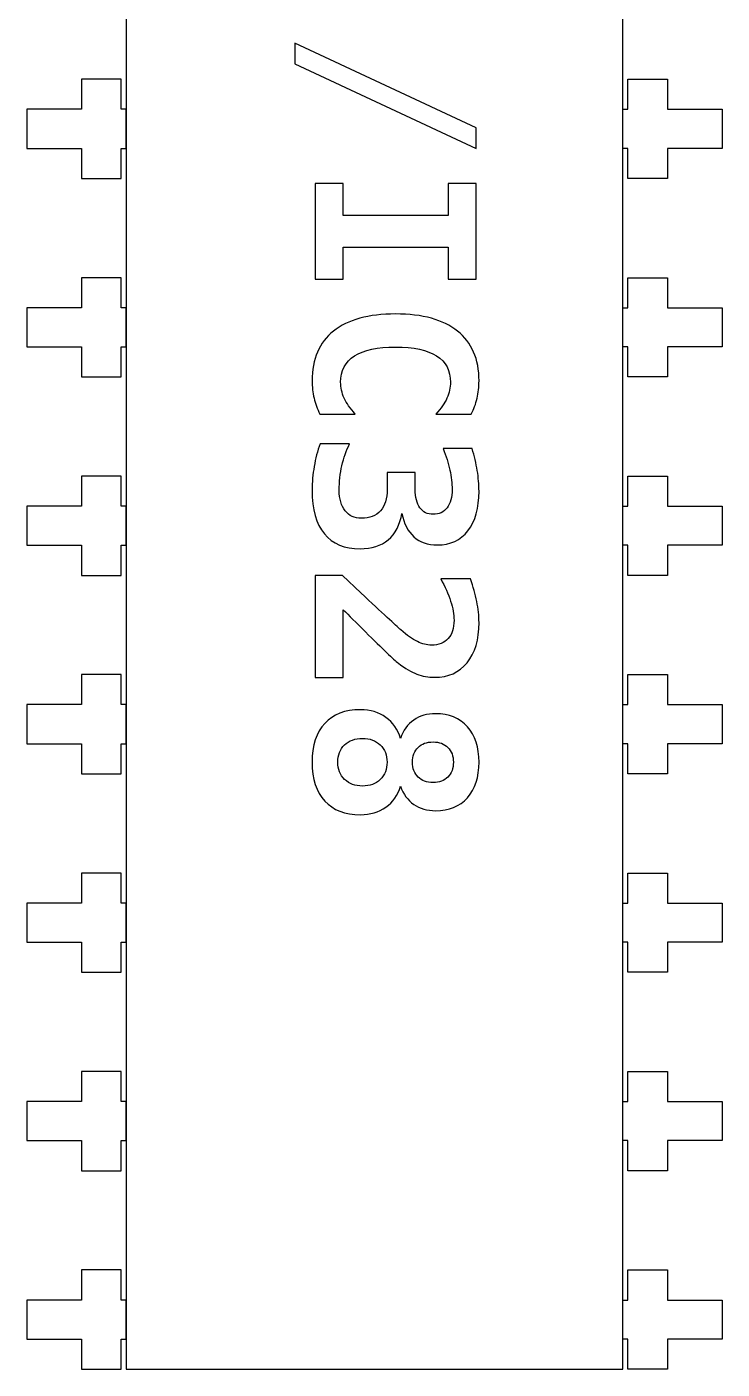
# Model space of a CAD drawing. Header units: centimetres. Extents: x -10.94 to -10.06, y -16.56 to -13.14.
# Drawn here: x -10.944 to -10.056, y -16.564 to -14.846 of the extents above; entities that cross this region are included whole.
import ezdxf

# ---------------------------------------------------------------- set-up
doc = ezdxf.new("R2010")
doc.units = ezdxf.units.CM
doc.header["$MEASUREMENT"] = 0
doc.layers.add('Layer 1', color=7, linetype='Continuous')

msp = doc.modelspace()

# ---------------------------------------------------------------- linework, layer by layer
at = {"layer": 'Layer 1', "color": 7, "lineweight": 25}
for points, knots in [([(-10.8175, -13.13542), (-10.8175, -13.13542), (-10.18251, -13.13542), (-10.18251, -13.13542), (-10.18251, -13.13542), (-10.18251, -13.13542), (-10.18251, -16.5644), (-10.18251, -16.5644), (-10.18251, -16.5644), (-10.18251, -16.5644), (-10.8175, -16.5644), (-10.8175, -16.5644), (-10.8175, -16.5644), (-10.8175, -16.5644), (-10.8175, -13.13542), (-10.8175, -13.13542)], [0, 0, 0, 0, 0.25, 0.25, 0.25, 0.25, 0.5, 0.5, 0.5, 0.5, 0.75, 0.75, 0.75, 0.75, 1, 1, 1, 1]), ([(-10.82385, -15.04042), (-10.82385, -15.04042), (-10.87465, -15.04042), (-10.87465, -15.04042), (-10.87465, -15.04042), (-10.87465, -15.04042), (-10.87465, -15.00192), (-10.87465, -15.00192), (-10.87465, -15.00192), (-10.87465, -15.00192), (-10.9445, -15.00192), (-10.9445, -15.00192), (-10.9445, -15.00192), (-10.9445, -15.00192), (-10.9445, -14.95192), (-10.9445, -14.95192), (-10.9445, -14.95192), (-10.9445, -14.95192), (-10.87465, -14.95192), (-10.87465, -14.95192), (-10.87465, -14.95192), (-10.87465, -14.95192), (-10.87465, -14.91342), (-10.87465, -14.91342), (-10.87465, -14.91342), (-10.87465, -14.91342), (-10.82385, -14.91342), (-10.82385, -14.91342), (-10.82385, -14.91342), (-10.82385, -14.91342), (-10.82385, -14.95192), (-10.82385, -14.95192), (-10.82385, -14.95192), (-10.82385, -14.95192), (-10.8175, -14.95192), (-10.8175, -14.95192), (-10.8175, -14.95192), (-10.8175, -14.95192), (-10.8175, -15.00192), (-10.8175, -15.00192), (-10.8175, -15.00192), (-10.8175, -15.00192), (-10.82385, -15.00192), (-10.82385, -15.00192), (-10.82385, -15.00192), (-10.82385, -15.00192), (-10.82385, -15.04042), (-10.82385, -15.04042)], [0, 0, 0, 0, 0.0833333, 0.0833333, 0.0833333, 0.0833333, 0.1666667, 0.1666667, 0.1666667, 0.1666667, 0.25, 0.25, 0.25, 0.25, 0.3333333, 0.3333333, 0.3333333, 0.3333333, 0.4166667, 0.4166667, 0.4166667, 0.4166667, 0.5, 0.5, 0.5, 0.5, 0.5833333, 0.5833333, 0.5833333, 0.5833333, 0.6666667, 0.6666667, 0.6666667, 0.6666667, 0.75, 0.75, 0.75, 0.75, 0.8333333, 0.8333333, 0.8333333, 0.8333333, 0.9166667, 0.9166667, 0.9166667, 0.9166667, 1, 1, 1, 1]), ([(-10.17615, -15.04042), (-10.17615, -15.04042), (-10.12535, -15.04042), (-10.12535, -15.04042), (-10.12535, -15.04042), (-10.12535, -15.04042), (-10.12535, -15.00192), (-10.12535, -15.00192), (-10.12535, -15.00192), (-10.12535, -15.00192), (-10.0555, -15.00192), (-10.0555, -15.00192), (-10.0555, -15.00192), (-10.0555, -15.00192), (-10.0555, -14.95192), (-10.0555, -14.95192), (-10.0555, -14.95192), (-10.0555, -14.95192), (-10.12535, -14.95192), (-10.12535, -14.95192), (-10.12535, -14.95192), (-10.12535, -14.95192), (-10.12535, -14.91342), (-10.12535, -14.91342), (-10.12535, -14.91342), (-10.12535, -14.91342), (-10.17615, -14.91342), (-10.17615, -14.91342), (-10.17615, -14.91342), (-10.17615, -14.91342), (-10.17615, -14.95192), (-10.17615, -14.95192), (-10.17615, -14.95192), (-10.17615, -14.95192), (-10.1825, -14.95192), (-10.1825, -14.95192), (-10.1825, -14.95192), (-10.1825, -14.95192), (-10.1825, -15.00192), (-10.1825, -15.00192), (-10.1825, -15.00192), (-10.1825, -15.00192), (-10.17615, -15.00192), (-10.17615, -15.00192), (-10.17615, -15.00192), (-10.17615, -15.00192), (-10.17615, -15.04042), (-10.17615, -15.04042)], [0, 0, 0, 0, 0.0833333, 0.0833333, 0.0833333, 0.0833333, 0.1666667, 0.1666667, 0.1666667, 0.1666667, 0.25, 0.25, 0.25, 0.25, 0.3333333, 0.3333333, 0.3333333, 0.3333333, 0.4166667, 0.4166667, 0.4166667, 0.4166667, 0.5, 0.5, 0.5, 0.5, 0.5833333, 0.5833333, 0.5833333, 0.5833333, 0.6666667, 0.6666667, 0.6666667, 0.6666667, 0.75, 0.75, 0.75, 0.75, 0.8333333, 0.8333333, 0.8333333, 0.8333333, 0.9166667, 0.9166667, 0.9166667, 0.9166667, 1, 1, 1, 1]), ([(-10.82385, -15.29442), (-10.82385, -15.29442), (-10.87465, -15.29442), (-10.87465, -15.29442), (-10.87465, -15.29442), (-10.87465, -15.29442), (-10.87465, -15.25592), (-10.87465, -15.25592), (-10.87465, -15.25592), (-10.87465, -15.25592), (-10.9445, -15.25592), (-10.9445, -15.25592), (-10.9445, -15.25592), (-10.9445, -15.25592), (-10.9445, -15.20592), (-10.9445, -15.20592), (-10.9445, -15.20592), (-10.9445, -15.20592), (-10.87465, -15.20592), (-10.87465, -15.20592), (-10.87465, -15.20592), (-10.87465, -15.20592), (-10.87465, -15.16742), (-10.87465, -15.16742), (-10.87465, -15.16742), (-10.87465, -15.16742), (-10.82385, -15.16742), (-10.82385, -15.16742), (-10.82385, -15.16742), (-10.82385, -15.16742), (-10.82385, -15.20592), (-10.82385, -15.20592), (-10.82385, -15.20592), (-10.82385, -15.20592), (-10.8175, -15.20592), (-10.8175, -15.20592), (-10.8175, -15.20592), (-10.8175, -15.20592), (-10.8175, -15.25592), (-10.8175, -15.25592), (-10.8175, -15.25592), (-10.8175, -15.25592), (-10.82385, -15.25592), (-10.82385, -15.25592), (-10.82385, -15.25592), (-10.82385, -15.25592), (-10.82385, -15.29442), (-10.82385, -15.29442)], [0, 0, 0, 0, 0.0833333, 0.0833333, 0.0833333, 0.0833333, 0.1666667, 0.1666667, 0.1666667, 0.1666667, 0.25, 0.25, 0.25, 0.25, 0.3333333, 0.3333333, 0.3333333, 0.3333333, 0.4166667, 0.4166667, 0.4166667, 0.4166667, 0.5, 0.5, 0.5, 0.5, 0.5833333, 0.5833333, 0.5833333, 0.5833333, 0.6666667, 0.6666667, 0.6666667, 0.6666667, 0.75, 0.75, 0.75, 0.75, 0.8333333, 0.8333333, 0.8333333, 0.8333333, 0.9166667, 0.9166667, 0.9166667, 0.9166667, 1, 1, 1, 1]), ([(-10.17615, -15.29442), (-10.17615, -15.29442), (-10.12535, -15.29442), (-10.12535, -15.29442), (-10.12535, -15.29442), (-10.12535, -15.29442), (-10.12535, -15.25592), (-10.12535, -15.25592), (-10.12535, -15.25592), (-10.12535, -15.25592), (-10.0555, -15.25592), (-10.0555, -15.25592), (-10.0555, -15.25592), (-10.0555, -15.25592), (-10.0555, -15.20592), (-10.0555, -15.20592), (-10.0555, -15.20592), (-10.0555, -15.20592), (-10.12535, -15.20592), (-10.12535, -15.20592), (-10.12535, -15.20592), (-10.12535, -15.20592), (-10.12535, -15.16742), (-10.12535, -15.16742), (-10.12535, -15.16742), (-10.12535, -15.16742), (-10.17615, -15.16742), (-10.17615, -15.16742), (-10.17615, -15.16742), (-10.17615, -15.16742), (-10.17615, -15.20592), (-10.17615, -15.20592), (-10.17615, -15.20592), (-10.17615, -15.20592), (-10.1825, -15.20592), (-10.1825, -15.20592), (-10.1825, -15.20592), (-10.1825, -15.20592), (-10.1825, -15.25592), (-10.1825, -15.25592), (-10.1825, -15.25592), (-10.1825, -15.25592), (-10.17615, -15.25592), (-10.17615, -15.25592), (-10.17615, -15.25592), (-10.17615, -15.25592), (-10.17615, -15.29442), (-10.17615, -15.29442)], [0, 0, 0, 0, 0.0833333, 0.0833333, 0.0833333, 0.0833333, 0.1666667, 0.1666667, 0.1666667, 0.1666667, 0.25, 0.25, 0.25, 0.25, 0.3333333, 0.3333333, 0.3333333, 0.3333333, 0.4166667, 0.4166667, 0.4166667, 0.4166667, 0.5, 0.5, 0.5, 0.5, 0.5833333, 0.5833333, 0.5833333, 0.5833333, 0.6666667, 0.6666667, 0.6666667, 0.6666667, 0.75, 0.75, 0.75, 0.75, 0.8333333, 0.8333333, 0.8333333, 0.8333333, 0.9166667, 0.9166667, 0.9166667, 0.9166667, 1, 1, 1, 1]), ([(-10.82385, -15.54842), (-10.82385, -15.54842), (-10.87465, -15.54842), (-10.87465, -15.54842), (-10.87465, -15.54842), (-10.87465, -15.54842), (-10.87465, -15.50992), (-10.87465, -15.50992), (-10.87465, -15.50992), (-10.87465, -15.50992), (-10.9445, -15.50992), (-10.9445, -15.50992), (-10.9445, -15.50992), (-10.9445, -15.50992), (-10.9445, -15.45992), (-10.9445, -15.45992), (-10.9445, -15.45992), (-10.9445, -15.45992), (-10.87465, -15.45992), (-10.87465, -15.45992), (-10.87465, -15.45992), (-10.87465, -15.45992), (-10.87465, -15.42142), (-10.87465, -15.42142), (-10.87465, -15.42142), (-10.87465, -15.42142), (-10.82385, -15.42142), (-10.82385, -15.42142), (-10.82385, -15.42142), (-10.82385, -15.42142), (-10.82385, -15.45992), (-10.82385, -15.45992), (-10.82385, -15.45992), (-10.82385, -15.45992), (-10.8175, -15.45992), (-10.8175, -15.45992), (-10.8175, -15.45992), (-10.8175, -15.45992), (-10.8175, -15.50992), (-10.8175, -15.50992), (-10.8175, -15.50992), (-10.8175, -15.50992), (-10.82385, -15.50992), (-10.82385, -15.50992), (-10.82385, -15.50992), (-10.82385, -15.50992), (-10.82385, -15.54842), (-10.82385, -15.54842)], [0, 0, 0, 0, 0.0833333, 0.0833333, 0.0833333, 0.0833333, 0.1666667, 0.1666667, 0.1666667, 0.1666667, 0.25, 0.25, 0.25, 0.25, 0.3333333, 0.3333333, 0.3333333, 0.3333333, 0.4166667, 0.4166667, 0.4166667, 0.4166667, 0.5, 0.5, 0.5, 0.5, 0.5833333, 0.5833333, 0.5833333, 0.5833333, 0.6666667, 0.6666667, 0.6666667, 0.6666667, 0.75, 0.75, 0.75, 0.75, 0.8333333, 0.8333333, 0.8333333, 0.8333333, 0.9166667, 0.9166667, 0.9166667, 0.9166667, 1, 1, 1, 1]), ([(-10.17615, -15.54842), (-10.17615, -15.54842), (-10.12535, -15.54842), (-10.12535, -15.54842), (-10.12535, -15.54842), (-10.12535, -15.54842), (-10.12535, -15.50992), (-10.12535, -15.50992), (-10.12535, -15.50992), (-10.12535, -15.50992), (-10.0555, -15.50992), (-10.0555, -15.50992), (-10.0555, -15.50992), (-10.0555, -15.50992), (-10.0555, -15.45992), (-10.0555, -15.45992), (-10.0555, -15.45992), (-10.0555, -15.45992), (-10.12535, -15.45992), (-10.12535, -15.45992), (-10.12535, -15.45992), (-10.12535, -15.45992), (-10.12535, -15.42142), (-10.12535, -15.42142), (-10.12535, -15.42142), (-10.12535, -15.42142), (-10.17615, -15.42142), (-10.17615, -15.42142), (-10.17615, -15.42142), (-10.17615, -15.42142), (-10.17615, -15.45992), (-10.17615, -15.45992), (-10.17615, -15.45992), (-10.17615, -15.45992), (-10.1825, -15.45992), (-10.1825, -15.45992), (-10.1825, -15.45992), (-10.1825, -15.45992), (-10.1825, -15.50992), (-10.1825, -15.50992), (-10.1825, -15.50992), (-10.1825, -15.50992), (-10.17615, -15.50992), (-10.17615, -15.50992), (-10.17615, -15.50992), (-10.17615, -15.50992), (-10.17615, -15.54842), (-10.17615, -15.54842)], [0, 0, 0, 0, 0.0833333, 0.0833333, 0.0833333, 0.0833333, 0.1666667, 0.1666667, 0.1666667, 0.1666667, 0.25, 0.25, 0.25, 0.25, 0.3333333, 0.3333333, 0.3333333, 0.3333333, 0.4166667, 0.4166667, 0.4166667, 0.4166667, 0.5, 0.5, 0.5, 0.5, 0.5833333, 0.5833333, 0.5833333, 0.5833333, 0.6666667, 0.6666667, 0.6666667, 0.6666667, 0.75, 0.75, 0.75, 0.75, 0.8333333, 0.8333333, 0.8333333, 0.8333333, 0.9166667, 0.9166667, 0.9166667, 0.9166667, 1, 1, 1, 1]), ([(-10.82385, -15.80242), (-10.82385, -15.80242), (-10.87465, -15.80242), (-10.87465, -15.80242), (-10.87465, -15.80242), (-10.87465, -15.80242), (-10.87465, -15.76392), (-10.87465, -15.76392), (-10.87465, -15.76392), (-10.87465, -15.76392), (-10.9445, -15.76392), (-10.9445, -15.76392), (-10.9445, -15.76392), (-10.9445, -15.76392), (-10.9445, -15.71392), (-10.9445, -15.71392), (-10.9445, -15.71392), (-10.9445, -15.71392), (-10.87465, -15.71392), (-10.87465, -15.71392), (-10.87465, -15.71392), (-10.87465, -15.71392), (-10.87465, -15.67542), (-10.87465, -15.67542), (-10.87465, -15.67542), (-10.87465, -15.67542), (-10.82385, -15.67542), (-10.82385, -15.67542), (-10.82385, -15.67542), (-10.82385, -15.67542), (-10.82385, -15.71392), (-10.82385, -15.71392), (-10.82385, -15.71392), (-10.82385, -15.71392), (-10.8175, -15.71392), (-10.8175, -15.71392), (-10.8175, -15.71392), (-10.8175, -15.71392), (-10.8175, -15.76392), (-10.8175, -15.76392), (-10.8175, -15.76392), (-10.8175, -15.76392), (-10.82385, -15.76392), (-10.82385, -15.76392), (-10.82385, -15.76392), (-10.82385, -15.76392), (-10.82385, -15.80242), (-10.82385, -15.80242)], [0, 0, 0, 0, 0.0833333, 0.0833333, 0.0833333, 0.0833333, 0.1666667, 0.1666667, 0.1666667, 0.1666667, 0.25, 0.25, 0.25, 0.25, 0.3333333, 0.3333333, 0.3333333, 0.3333333, 0.4166667, 0.4166667, 0.4166667, 0.4166667, 0.5, 0.5, 0.5, 0.5, 0.5833333, 0.5833333, 0.5833333, 0.5833333, 0.6666667, 0.6666667, 0.6666667, 0.6666667, 0.75, 0.75, 0.75, 0.75, 0.8333333, 0.8333333, 0.8333333, 0.8333333, 0.9166667, 0.9166667, 0.9166667, 0.9166667, 1, 1, 1, 1]), ([(-10.17615, -15.80242), (-10.17615, -15.80242), (-10.12535, -15.80242), (-10.12535, -15.80242), (-10.12535, -15.80242), (-10.12535, -15.80242), (-10.12535, -15.76392), (-10.12535, -15.76392), (-10.12535, -15.76392), (-10.12535, -15.76392), (-10.0555, -15.76392), (-10.0555, -15.76392), (-10.0555, -15.76392), (-10.0555, -15.76392), (-10.0555, -15.71392), (-10.0555, -15.71392), (-10.0555, -15.71392), (-10.0555, -15.71392), (-10.12535, -15.71392), (-10.12535, -15.71392), (-10.12535, -15.71392), (-10.12535, -15.71392), (-10.12535, -15.67542), (-10.12535, -15.67542), (-10.12535, -15.67542), (-10.12535, -15.67542), (-10.17615, -15.67542), (-10.17615, -15.67542), (-10.17615, -15.67542), (-10.17615, -15.67542), (-10.17615, -15.71392), (-10.17615, -15.71392), (-10.17615, -15.71392), (-10.17615, -15.71392), (-10.1825, -15.71392), (-10.1825, -15.71392), (-10.1825, -15.71392), (-10.1825, -15.71392), (-10.1825, -15.76392), (-10.1825, -15.76392), (-10.1825, -15.76392), (-10.1825, -15.76392), (-10.17615, -15.76392), (-10.17615, -15.76392), (-10.17615, -15.76392), (-10.17615, -15.76392), (-10.17615, -15.80242), (-10.17615, -15.80242)], [0, 0, 0, 0, 0.0833333, 0.0833333, 0.0833333, 0.0833333, 0.1666667, 0.1666667, 0.1666667, 0.1666667, 0.25, 0.25, 0.25, 0.25, 0.3333333, 0.3333333, 0.3333333, 0.3333333, 0.4166667, 0.4166667, 0.4166667, 0.4166667, 0.5, 0.5, 0.5, 0.5, 0.5833333, 0.5833333, 0.5833333, 0.5833333, 0.6666667, 0.6666667, 0.6666667, 0.6666667, 0.75, 0.75, 0.75, 0.75, 0.8333333, 0.8333333, 0.8333333, 0.8333333, 0.9166667, 0.9166667, 0.9166667, 0.9166667, 1, 1, 1, 1]), ([(-10.82385, -16.05642), (-10.82385, -16.05642), (-10.87465, -16.05642), (-10.87465, -16.05642), (-10.87465, -16.05642), (-10.87465, -16.05642), (-10.87465, -16.01792), (-10.87465, -16.01792), (-10.87465, -16.01792), (-10.87465, -16.01792), (-10.9445, -16.01792), (-10.9445, -16.01792), (-10.9445, -16.01792), (-10.9445, -16.01792), (-10.9445, -15.96792), (-10.9445, -15.96792), (-10.9445, -15.96792), (-10.9445, -15.96792), (-10.87465, -15.96792), (-10.87465, -15.96792), (-10.87465, -15.96792), (-10.87465, -15.96792), (-10.87465, -15.92942), (-10.87465, -15.92942), (-10.87465, -15.92942), (-10.87465, -15.92942), (-10.82385, -15.92942), (-10.82385, -15.92942), (-10.82385, -15.92942), (-10.82385, -15.92942), (-10.82385, -15.96792), (-10.82385, -15.96792), (-10.82385, -15.96792), (-10.82385, -15.96792), (-10.8175, -15.96792), (-10.8175, -15.96792), (-10.8175, -15.96792), (-10.8175, -15.96792), (-10.8175, -16.01792), (-10.8175, -16.01792), (-10.8175, -16.01792), (-10.8175, -16.01792), (-10.82385, -16.01792), (-10.82385, -16.01792), (-10.82385, -16.01792), (-10.82385, -16.01792), (-10.82385, -16.05642), (-10.82385, -16.05642)], [0, 0, 0, 0, 0.0833333, 0.0833333, 0.0833333, 0.0833333, 0.1666667, 0.1666667, 0.1666667, 0.1666667, 0.25, 0.25, 0.25, 0.25, 0.3333333, 0.3333333, 0.3333333, 0.3333333, 0.4166667, 0.4166667, 0.4166667, 0.4166667, 0.5, 0.5, 0.5, 0.5, 0.5833333, 0.5833333, 0.5833333, 0.5833333, 0.6666667, 0.6666667, 0.6666667, 0.6666667, 0.75, 0.75, 0.75, 0.75, 0.8333333, 0.8333333, 0.8333333, 0.8333333, 0.9166667, 0.9166667, 0.9166667, 0.9166667, 1, 1, 1, 1]), ([(-10.17615, -16.05642), (-10.17615, -16.05642), (-10.12535, -16.05642), (-10.12535, -16.05642), (-10.12535, -16.05642), (-10.12535, -16.05642), (-10.12535, -16.01792), (-10.12535, -16.01792), (-10.12535, -16.01792), (-10.12535, -16.01792), (-10.0555, -16.01792), (-10.0555, -16.01792), (-10.0555, -16.01792), (-10.0555, -16.01792), (-10.0555, -15.96792), (-10.0555, -15.96792), (-10.0555, -15.96792), (-10.0555, -15.96792), (-10.12535, -15.96792), (-10.12535, -15.96792), (-10.12535, -15.96792), (-10.12535, -15.96792), (-10.12535, -15.92942), (-10.12535, -15.92942), (-10.12535, -15.92942), (-10.12535, -15.92942), (-10.17615, -15.92942), (-10.17615, -15.92942), (-10.17615, -15.92942), (-10.17615, -15.92942), (-10.17615, -15.96792), (-10.17615, -15.96792), (-10.17615, -15.96792), (-10.17615, -15.96792), (-10.1825, -15.96792), (-10.1825, -15.96792), (-10.1825, -15.96792), (-10.1825, -15.96792), (-10.1825, -16.01792), (-10.1825, -16.01792), (-10.1825, -16.01792), (-10.1825, -16.01792), (-10.17615, -16.01792), (-10.17615, -16.01792), (-10.17615, -16.01792), (-10.17615, -16.01792), (-10.17615, -16.05642), (-10.17615, -16.05642)], [0, 0, 0, 0, 0.0833333, 0.0833333, 0.0833333, 0.0833333, 0.1666667, 0.1666667, 0.1666667, 0.1666667, 0.25, 0.25, 0.25, 0.25, 0.3333333, 0.3333333, 0.3333333, 0.3333333, 0.4166667, 0.4166667, 0.4166667, 0.4166667, 0.5, 0.5, 0.5, 0.5, 0.5833333, 0.5833333, 0.5833333, 0.5833333, 0.6666667, 0.6666667, 0.6666667, 0.6666667, 0.75, 0.75, 0.75, 0.75, 0.8333333, 0.8333333, 0.8333333, 0.8333333, 0.9166667, 0.9166667, 0.9166667, 0.9166667, 1, 1, 1, 1]), ([(-10.82385, -16.31042), (-10.82385, -16.31042), (-10.87465, -16.31042), (-10.87465, -16.31042), (-10.87465, -16.31042), (-10.87465, -16.31042), (-10.87465, -16.27192), (-10.87465, -16.27192), (-10.87465, -16.27192), (-10.87465, -16.27192), (-10.9445, -16.27192), (-10.9445, -16.27192), (-10.9445, -16.27192), (-10.9445, -16.27192), (-10.9445, -16.22192), (-10.9445, -16.22192), (-10.9445, -16.22192), (-10.9445, -16.22192), (-10.87465, -16.22192), (-10.87465, -16.22192), (-10.87465, -16.22192), (-10.87465, -16.22192), (-10.87465, -16.18342), (-10.87465, -16.18342), (-10.87465, -16.18342), (-10.87465, -16.18342), (-10.82385, -16.18342), (-10.82385, -16.18342), (-10.82385, -16.18342), (-10.82385, -16.18342), (-10.82385, -16.22192), (-10.82385, -16.22192), (-10.82385, -16.22192), (-10.82385, -16.22192), (-10.8175, -16.22192), (-10.8175, -16.22192), (-10.8175, -16.22192), (-10.8175, -16.22192), (-10.8175, -16.27192), (-10.8175, -16.27192), (-10.8175, -16.27192), (-10.8175, -16.27192), (-10.82385, -16.27192), (-10.82385, -16.27192), (-10.82385, -16.27192), (-10.82385, -16.27192), (-10.82385, -16.31042), (-10.82385, -16.31042)], [0, 0, 0, 0, 0.0833333, 0.0833333, 0.0833333, 0.0833333, 0.1666667, 0.1666667, 0.1666667, 0.1666667, 0.25, 0.25, 0.25, 0.25, 0.3333333, 0.3333333, 0.3333333, 0.3333333, 0.4166667, 0.4166667, 0.4166667, 0.4166667, 0.5, 0.5, 0.5, 0.5, 0.5833333, 0.5833333, 0.5833333, 0.5833333, 0.6666667, 0.6666667, 0.6666667, 0.6666667, 0.75, 0.75, 0.75, 0.75, 0.8333333, 0.8333333, 0.8333333, 0.8333333, 0.9166667, 0.9166667, 0.9166667, 0.9166667, 1, 1, 1, 1]), ([(-10.17615, -16.31042), (-10.17615, -16.31042), (-10.12535, -16.31042), (-10.12535, -16.31042), (-10.12535, -16.31042), (-10.12535, -16.31042), (-10.12535, -16.27192), (-10.12535, -16.27192), (-10.12535, -16.27192), (-10.12535, -16.27192), (-10.0555, -16.27192), (-10.0555, -16.27192), (-10.0555, -16.27192), (-10.0555, -16.27192), (-10.0555, -16.22192), (-10.0555, -16.22192), (-10.0555, -16.22192), (-10.0555, -16.22192), (-10.12535, -16.22192), (-10.12535, -16.22192), (-10.12535, -16.22192), (-10.12535, -16.22192), (-10.12535, -16.18342), (-10.12535, -16.18342), (-10.12535, -16.18342), (-10.12535, -16.18342), (-10.17615, -16.18342), (-10.17615, -16.18342), (-10.17615, -16.18342), (-10.17615, -16.18342), (-10.17615, -16.22192), (-10.17615, -16.22192), (-10.17615, -16.22192), (-10.17615, -16.22192), (-10.1825, -16.22192), (-10.1825, -16.22192), (-10.1825, -16.22192), (-10.1825, -16.22192), (-10.1825, -16.27192), (-10.1825, -16.27192), (-10.1825, -16.27192), (-10.1825, -16.27192), (-10.17615, -16.27192), (-10.17615, -16.27192), (-10.17615, -16.27192), (-10.17615, -16.27192), (-10.17615, -16.31042), (-10.17615, -16.31042)], [0, 0, 0, 0, 0.0833333, 0.0833333, 0.0833333, 0.0833333, 0.1666667, 0.1666667, 0.1666667, 0.1666667, 0.25, 0.25, 0.25, 0.25, 0.3333333, 0.3333333, 0.3333333, 0.3333333, 0.4166667, 0.4166667, 0.4166667, 0.4166667, 0.5, 0.5, 0.5, 0.5, 0.5833333, 0.5833333, 0.5833333, 0.5833333, 0.6666667, 0.6666667, 0.6666667, 0.6666667, 0.75, 0.75, 0.75, 0.75, 0.8333333, 0.8333333, 0.8333333, 0.8333333, 0.9166667, 0.9166667, 0.9166667, 0.9166667, 1, 1, 1, 1]), ([(-10.82385, -16.56442), (-10.82385, -16.56442), (-10.87465, -16.56442), (-10.87465, -16.56442), (-10.87465, -16.56442), (-10.87465, -16.56442), (-10.87465, -16.52592), (-10.87465, -16.52592), (-10.87465, -16.52592), (-10.87465, -16.52592), (-10.9445, -16.52592), (-10.9445, -16.52592), (-10.9445, -16.52592), (-10.9445, -16.52592), (-10.9445, -16.47592), (-10.9445, -16.47592), (-10.9445, -16.47592), (-10.9445, -16.47592), (-10.87465, -16.47592), (-10.87465, -16.47592), (-10.87465, -16.47592), (-10.87465, -16.47592), (-10.87465, -16.43742), (-10.87465, -16.43742), (-10.87465, -16.43742), (-10.87465, -16.43742), (-10.82385, -16.43742), (-10.82385, -16.43742), (-10.82385, -16.43742), (-10.82385, -16.43742), (-10.82385, -16.47592), (-10.82385, -16.47592), (-10.82385, -16.47592), (-10.82385, -16.47592), (-10.8175, -16.47592), (-10.8175, -16.47592), (-10.8175, -16.47592), (-10.8175, -16.47592), (-10.8175, -16.52592), (-10.8175, -16.52592), (-10.8175, -16.52592), (-10.8175, -16.52592), (-10.82385, -16.52592), (-10.82385, -16.52592), (-10.82385, -16.52592), (-10.82385, -16.52592), (-10.82385, -16.56442), (-10.82385, -16.56442)], [0, 0, 0, 0, 0.0833333, 0.0833333, 0.0833333, 0.0833333, 0.1666667, 0.1666667, 0.1666667, 0.1666667, 0.25, 0.25, 0.25, 0.25, 0.3333333, 0.3333333, 0.3333333, 0.3333333, 0.4166667, 0.4166667, 0.4166667, 0.4166667, 0.5, 0.5, 0.5, 0.5, 0.5833333, 0.5833333, 0.5833333, 0.5833333, 0.6666667, 0.6666667, 0.6666667, 0.6666667, 0.75, 0.75, 0.75, 0.75, 0.8333333, 0.8333333, 0.8333333, 0.8333333, 0.9166667, 0.9166667, 0.9166667, 0.9166667, 1, 1, 1, 1]), ([(-10.17615, -16.56442), (-10.17615, -16.56442), (-10.12535, -16.56442), (-10.12535, -16.56442), (-10.12535, -16.56442), (-10.12535, -16.56442), (-10.12535, -16.52592), (-10.12535, -16.52592), (-10.12535, -16.52592), (-10.12535, -16.52592), (-10.0555, -16.52592), (-10.0555, -16.52592), (-10.0555, -16.52592), (-10.0555, -16.52592), (-10.0555, -16.47592), (-10.0555, -16.47592), (-10.0555, -16.47592), (-10.0555, -16.47592), (-10.12535, -16.47592), (-10.12535, -16.47592), (-10.12535, -16.47592), (-10.12535, -16.47592), (-10.12535, -16.43742), (-10.12535, -16.43742), (-10.12535, -16.43742), (-10.12535, -16.43742), (-10.17615, -16.43742), (-10.17615, -16.43742), (-10.17615, -16.43742), (-10.17615, -16.43742), (-10.17615, -16.47592), (-10.17615, -16.47592), (-10.17615, -16.47592), (-10.17615, -16.47592), (-10.1825, -16.47592), (-10.1825, -16.47592), (-10.1825, -16.47592), (-10.1825, -16.47592), (-10.1825, -16.52592), (-10.1825, -16.52592), (-10.1825, -16.52592), (-10.1825, -16.52592), (-10.17615, -16.52592), (-10.17615, -16.52592), (-10.17615, -16.52592), (-10.17615, -16.52592), (-10.17615, -16.56442), (-10.17615, -16.56442)], [0, 0, 0, 0, 0.0833333, 0.0833333, 0.0833333, 0.0833333, 0.1666667, 0.1666667, 0.1666667, 0.1666667, 0.25, 0.25, 0.25, 0.25, 0.3333333, 0.3333333, 0.3333333, 0.3333333, 0.4166667, 0.4166667, 0.4166667, 0.4166667, 0.5, 0.5, 0.5, 0.5, 0.5833333, 0.5833333, 0.5833333, 0.5833333, 0.6666667, 0.6666667, 0.6666667, 0.6666667, 0.75, 0.75, 0.75, 0.75, 0.8333333, 0.8333333, 0.8333333, 0.8333333, 0.9166667, 0.9166667, 0.9166667, 0.9166667, 1, 1, 1, 1])]:
    msp.add_open_spline(points, degree=3, knots=knots, dxfattribs=at)
at = {"layer": 'Layer 1', "color": 250}
for points, knots in [([(-10.37007, -14.97572), (-10.37007, -14.97572), (-10.37007, -15.00191), (-10.37007, -15.00191), (-10.37007, -15.00191), (-10.37007, -15.00191), (-10.602, -14.89359), (-10.602, -14.89359), (-10.602, -14.89359), (-10.602, -14.89359), (-10.602, -14.86725), (-10.602, -14.86725), (-10.602, -14.86725), (-10.602, -14.86725), (-10.37007, -14.97572), (-10.37007, -14.97572)], [0, 0, 0, 0, 0.25, 0.25, 0.25, 0.25, 0.5, 0.5, 0.5, 0.5, 0.75, 0.75, 0.75, 0.75, 1, 1, 1, 1]), ([(-10.40591, -15.04679), (-10.40591, -15.04679), (-10.37007, -15.04679), (-10.37007, -15.04679), (-10.37007, -15.04679), (-10.37007, -15.04679), (-10.37007, -15.16926), (-10.37007, -15.16926), (-10.37007, -15.16926), (-10.37007, -15.16926), (-10.40591, -15.16926), (-10.40591, -15.16926), (-10.40591, -15.16926), (-10.40591, -15.16926), (-10.40591, -15.12834), (-10.40591, -15.12834), (-10.40591, -15.12834), (-10.40591, -15.12834), (-10.53996, -15.12834), (-10.53996, -15.12834), (-10.53996, -15.12834), (-10.53996, -15.12834), (-10.53996, -15.16926), (-10.53996, -15.16926), (-10.53996, -15.16926), (-10.53996, -15.16926), (-10.5758, -15.16926), (-10.5758, -15.16926), (-10.5758, -15.16926), (-10.5758, -15.16926), (-10.5758, -15.04679), (-10.5758, -15.04679), (-10.5758, -15.04679), (-10.5758, -15.04679), (-10.53996, -15.04679), (-10.53996, -15.04679), (-10.53996, -15.04679), (-10.53996, -15.04679), (-10.53996, -15.08771), (-10.53996, -15.08771), (-10.53996, -15.08771), (-10.53996, -15.08771), (-10.40591, -15.08771), (-10.40591, -15.08771), (-10.40591, -15.08771), (-10.40591, -15.08771), (-10.40591, -15.04679), (-10.40591, -15.04679)], [0, 0, 0, 0, 0.0833333, 0.0833333, 0.0833333, 0.0833333, 0.1666667, 0.1666667, 0.1666667, 0.1666667, 0.25, 0.25, 0.25, 0.25, 0.3333333, 0.3333333, 0.3333333, 0.3333333, 0.4166667, 0.4166667, 0.4166667, 0.4166667, 0.5, 0.5, 0.5, 0.5, 0.5833333, 0.5833333, 0.5833333, 0.5833333, 0.6666667, 0.6666667, 0.6666667, 0.6666667, 0.75, 0.75, 0.75, 0.75, 0.8333333, 0.8333333, 0.8333333, 0.8333333, 0.9166667, 0.9166667, 0.9166667, 0.9166667, 1, 1, 1, 1]), ([(-10.56987, -15.34193), (-10.57317, -15.33549), (-10.57566, -15.32876), (-10.57731, -15.32166), (-10.57731, -15.32166), (-10.57895, -15.3146), (-10.5798, -15.30717), (-10.5798, -15.29936), (-10.5798, -15.29936), (-10.5798, -15.27161), (-10.57067, -15.2504), (-10.55238, -15.23582), (-10.55238, -15.23582), (-10.53408, -15.22119), (-10.50769, -15.2139), (-10.47312, -15.2139), (-10.47312, -15.2139), (-10.4385, -15.2139), (-10.41207, -15.22119), (-10.39377, -15.23582), (-10.39377, -15.23582), (-10.37548, -15.2504), (-10.36635, -15.27161), (-10.36635, -15.29936), (-10.36635, -15.29936), (-10.36635, -15.30717), (-10.3672, -15.31465), (-10.36885, -15.3218), (-10.36885, -15.3218), (-10.37049, -15.329), (-10.37299, -15.33567), (-10.37628, -15.34193), (-10.37628, -15.34193), (-10.37628, -15.34193), (-10.42148, -15.34193), (-10.42148, -15.34193), (-10.42148, -15.34193), (-10.41503, -15.33497), (-10.41033, -15.32815), (-10.40732, -15.32161), (-10.40732, -15.32161), (-10.40436, -15.31503), (-10.40285, -15.30825), (-10.40285, -15.30124), (-10.40285, -15.30124), (-10.40285, -15.28638), (-10.40878, -15.27514), (-10.42058, -15.26757), (-10.42058, -15.26757), (-10.43239, -15.25999), (-10.44989, -15.25619), (-10.47312, -15.25619), (-10.47312, -15.25619), (-10.49631, -15.25619), (-10.51376, -15.25999), (-10.52557, -15.26757), (-10.52557, -15.26757), (-10.53737, -15.27514), (-10.5433, -15.28638), (-10.5433, -15.30124), (-10.5433, -15.30124), (-10.5433, -15.30825), (-10.54179, -15.31503), (-10.53883, -15.32161), (-10.53883, -15.32161), (-10.53582, -15.32815), (-10.53112, -15.33497), (-10.52467, -15.34193), (-10.52467, -15.34193), (-10.52467, -15.34193), (-10.56987, -15.34193), (-10.56987, -15.34193)], [0, 0, 0, 0, 0.0555556, 0.0555556, 0.0555556, 0.0555556, 0.1111111, 0.1111111, 0.1111111, 0.1111111, 0.1666667, 0.1666667, 0.1666667, 0.1666667, 0.2222222, 0.2222222, 0.2222222, 0.2222222, 0.2777778, 0.2777778, 0.2777778, 0.2777778, 0.3333333, 0.3333333, 0.3333333, 0.3333333, 0.3888889, 0.3888889, 0.3888889, 0.3888889, 0.4444444, 0.4444444, 0.4444444, 0.4444444, 0.5, 0.5, 0.5, 0.5, 0.5555556, 0.5555556, 0.5555556, 0.5555556, 0.6111111, 0.6111111, 0.6111111, 0.6111111, 0.6666667, 0.6666667, 0.6666667, 0.6666667, 0.7222222, 0.7222222, 0.7222222, 0.7222222, 0.7777778, 0.7777778, 0.7777778, 0.7777778, 0.8333333, 0.8333333, 0.8333333, 0.8333333, 0.8888889, 0.8888889, 0.8888889, 0.8888889, 0.9444444, 0.9444444, 0.9444444, 0.9444444, 1, 1, 1, 1]), ([(-10.48375, -15.43849), (-10.48375, -15.43849), (-10.48375, -15.41672), (-10.48375, -15.41672), (-10.48375, -15.41672), (-10.48375, -15.41672), (-10.44791, -15.41672), (-10.44791, -15.41672), (-10.44791, -15.41672), (-10.44791, -15.41672), (-10.44791, -15.43849), (-10.44791, -15.43849), (-10.44791, -15.43849), (-10.44791, -15.44856), (-10.44594, -15.45641), (-10.44194, -15.46196), (-10.44194, -15.46196), (-10.43794, -15.46751), (-10.4323, -15.47029), (-10.42505, -15.47029), (-10.42505, -15.47029), (-10.41743, -15.47029), (-10.41146, -15.46751), (-10.40718, -15.46196), (-10.40718, -15.46196), (-10.4029, -15.45641), (-10.40078, -15.44856), (-10.40078, -15.43849), (-10.40078, -15.43849), (-10.40078, -15.43078), (-10.40177, -15.4225), (-10.4037, -15.4137), (-10.4037, -15.4137), (-10.40563, -15.40486), (-10.40845, -15.39574), (-10.41212, -15.38628), (-10.41212, -15.38628), (-10.41212, -15.38628), (-10.3752, -15.38628), (-10.3752, -15.38628), (-10.3752, -15.38628), (-10.37233, -15.39574), (-10.37016, -15.40505), (-10.36861, -15.41422), (-10.36861, -15.41422), (-10.36711, -15.42344), (-10.36635, -15.43224), (-10.36635, -15.4407), (-10.36635, -15.4407), (-10.36635, -15.46239), (-10.3711, -15.47927), (-10.38056, -15.49136), (-10.38056, -15.49136), (-10.39001, -15.50349), (-10.40304, -15.50956), (-10.41969, -15.50956), (-10.41969, -15.50956), (-10.43187, -15.50956), (-10.44189, -15.50608), (-10.44965, -15.49907), (-10.44965, -15.49907), (-10.45741, -15.49211), (-10.46249, -15.48214), (-10.46484, -15.46921), (-10.46484, -15.46921), (-10.46743, -15.48388), (-10.47331, -15.49512), (-10.48244, -15.50284), (-10.48244, -15.50284), (-10.49156, -15.51055), (-10.5036, -15.51441), (-10.51846, -15.51441), (-10.51846, -15.51441), (-10.53841, -15.51441), (-10.5536, -15.50801), (-10.56409, -15.49526), (-10.56409, -15.49526), (-10.57458, -15.48247), (-10.5798, -15.46394), (-10.5798, -15.43957), (-10.5798, -15.43957), (-10.5798, -15.42923), (-10.5789, -15.41902), (-10.57716, -15.40895), (-10.57716, -15.40895), (-10.57542, -15.39889), (-10.57288, -15.38925), (-10.56959, -15.38007), (-10.56959, -15.38007), (-10.56959, -15.38007), (-10.53182, -15.38007), (-10.53182, -15.38007), (-10.53182, -15.38007), (-10.53615, -15.38873), (-10.53944, -15.39804), (-10.5417, -15.40806), (-10.5417, -15.40806), (-10.54396, -15.41803), (-10.54509, -15.42857), (-10.54509, -15.43957), (-10.54509, -15.43957), (-10.54509, -15.45063), (-10.54255, -15.45933), (-10.53742, -15.46577), (-10.53742, -15.46577), (-10.53234, -15.47222), (-10.52547, -15.47541), (-10.51682, -15.47541), (-10.51682, -15.47541), (-10.50628, -15.47541), (-10.4981, -15.47222), (-10.49236, -15.46577), (-10.49236, -15.46577), (-10.48662, -15.45933), (-10.48375, -15.45025), (-10.48375, -15.43849)], [0, 0, 0, 0, 0.0344828, 0.0344828, 0.0344828, 0.0344828, 0.0689655, 0.0689655, 0.0689655, 0.0689655, 0.1034483, 0.1034483, 0.1034483, 0.1034483, 0.137931, 0.137931, 0.137931, 0.137931, 0.1724138, 0.1724138, 0.1724138, 0.1724138, 0.2068966, 0.2068966, 0.2068966, 0.2068966, 0.2413793, 0.2413793, 0.2413793, 0.2413793, 0.2758621, 0.2758621, 0.2758621, 0.2758621, 0.3103448, 0.3103448, 0.3103448, 0.3103448, 0.3448276, 0.3448276, 0.3448276, 0.3448276, 0.3793103, 0.3793103, 0.3793103, 0.3793103, 0.4137931, 0.4137931, 0.4137931, 0.4137931, 0.4482759, 0.4482759, 0.4482759, 0.4482759, 0.4827586, 0.4827586, 0.4827586, 0.4827586, 0.5172414, 0.5172414, 0.5172414, 0.5172414, 0.5517241, 0.5517241, 0.5517241, 0.5517241, 0.5862069, 0.5862069, 0.5862069, 0.5862069, 0.6206897, 0.6206897, 0.6206897, 0.6206897, 0.6551724, 0.6551724, 0.6551724, 0.6551724, 0.6896552, 0.6896552, 0.6896552, 0.6896552, 0.7241379, 0.7241379, 0.7241379, 0.7241379, 0.7586207, 0.7586207, 0.7586207, 0.7586207, 0.7931034, 0.7931034, 0.7931034, 0.7931034, 0.8275862, 0.8275862, 0.8275862, 0.8275862, 0.862069, 0.862069, 0.862069, 0.862069, 0.8965517, 0.8965517, 0.8965517, 0.8965517, 0.9310345, 0.9310345, 0.9310345, 0.9310345, 0.9655172, 0.9655172, 0.9655172, 0.9655172, 1, 1, 1, 1]), ([(-10.53996, -15.59253), (-10.53996, -15.59253), (-10.53996, -15.67922), (-10.53996, -15.67922), (-10.53996, -15.67922), (-10.53996, -15.67922), (-10.5758, -15.67922), (-10.5758, -15.67922), (-10.5758, -15.67922), (-10.5758, -15.67922), (-10.5758, -15.5486), (-10.5758, -15.5486), (-10.5758, -15.5486), (-10.5758, -15.5486), (-10.54104, -15.5486), (-10.54104, -15.5486), (-10.54104, -15.5486), (-10.54104, -15.5486), (-10.51766, -15.57066), (-10.51766, -15.57066), (-10.51766, -15.57066), (-10.48982, -15.59681), (-10.4727, -15.61271), (-10.46626, -15.61831), (-10.46626, -15.61831), (-10.45835, -15.62517), (-10.45135, -15.63016), (-10.44523, -15.63317), (-10.44523, -15.63317), (-10.43912, -15.63623), (-10.4331, -15.63773), (-10.42712, -15.63773), (-10.42712, -15.63773), (-10.41795, -15.63773), (-10.41085, -15.63496), (-10.40586, -15.62941), (-10.40586, -15.62941), (-10.40083, -15.62386), (-10.39834, -15.61595), (-10.39834, -15.6058), (-10.39834, -15.6058), (-10.39834, -15.5985), (-10.3998, -15.59037), (-10.40266, -15.58134), (-10.40266, -15.58134), (-10.40558, -15.57226), (-10.40977, -15.56285), (-10.41527, -15.55302), (-10.41527, -15.55302), (-10.41527, -15.55302), (-10.37736, -15.55302), (-10.37736, -15.55302), (-10.37736, -15.55302), (-10.37378, -15.56285), (-10.37106, -15.57245), (-10.36918, -15.5819), (-10.36918, -15.5819), (-10.36729, -15.59131), (-10.36635, -15.60034), (-10.36635, -15.60895), (-10.36635, -15.60895), (-10.36635, -15.63072), (-10.37143, -15.64784), (-10.38159, -15.66026), (-10.38159, -15.66026), (-10.39171, -15.67273), (-10.40558, -15.67893), (-10.42312, -15.67893), (-10.42312, -15.67893), (-10.43121, -15.67893), (-10.43879, -15.67757), (-10.44584, -15.67489), (-10.44584, -15.67489), (-10.45294, -15.67216), (-10.4608, -15.66751), (-10.46941, -15.66087), (-10.46941, -15.66087), (-10.47566, -15.65603), (-10.48973, -15.64267), (-10.5116, -15.6208), (-10.5116, -15.6208), (-10.5234, -15.60895), (-10.5329, -15.59954), (-10.53996, -15.59253)], [0, 0, 0, 0, 0.047619, 0.047619, 0.047619, 0.047619, 0.0952381, 0.0952381, 0.0952381, 0.0952381, 0.1428571, 0.1428571, 0.1428571, 0.1428571, 0.1904762, 0.1904762, 0.1904762, 0.1904762, 0.2380952, 0.2380952, 0.2380952, 0.2380952, 0.2857143, 0.2857143, 0.2857143, 0.2857143, 0.3333333, 0.3333333, 0.3333333, 0.3333333, 0.3809524, 0.3809524, 0.3809524, 0.3809524, 0.4285714, 0.4285714, 0.4285714, 0.4285714, 0.4761905, 0.4761905, 0.4761905, 0.4761905, 0.5238095, 0.5238095, 0.5238095, 0.5238095, 0.5714286, 0.5714286, 0.5714286, 0.5714286, 0.6190476, 0.6190476, 0.6190476, 0.6190476, 0.6666667, 0.6666667, 0.6666667, 0.6666667, 0.7142857, 0.7142857, 0.7142857, 0.7142857, 0.7619048, 0.7619048, 0.7619048, 0.7619048, 0.8095238, 0.8095238, 0.8095238, 0.8095238, 0.8571429, 0.8571429, 0.8571429, 0.8571429, 0.9047619, 0.9047619, 0.9047619, 0.9047619, 0.952381, 0.952381, 0.952381, 0.952381, 1, 1, 1, 1]), ([(-10.46677, -15.75734), (-10.4632, -15.74695), (-10.45755, -15.73905), (-10.44989, -15.73364), (-10.44989, -15.73364), (-10.44222, -15.72823), (-10.43286, -15.7255), (-10.42171, -15.7255), (-10.42171, -15.7255), (-10.40464, -15.7255), (-10.39114, -15.73105), (-10.38122, -15.7422), (-10.38122, -15.7422), (-10.37129, -15.7533), (-10.36635, -15.76839), (-10.36635, -15.78754), (-10.36635, -15.78754), (-10.36635, -15.80673), (-10.37129, -15.82187), (-10.38122, -15.83297), (-10.38122, -15.83297), (-10.39114, -15.84412), (-10.40464, -15.84967), (-10.42171, -15.84967), (-10.42171, -15.84967), (-10.43277, -15.84967), (-10.44208, -15.84699), (-10.44975, -15.84168), (-10.44975, -15.84168), (-10.45741, -15.83636), (-10.4631, -15.8286), (-10.46677, -15.81839), (-10.46677, -15.81839), (-10.47025, -15.82978), (-10.47651, -15.83867), (-10.48554, -15.84511), (-10.48554, -15.84511), (-10.49452, -15.85155), (-10.50534, -15.85475), (-10.5179, -15.85475), (-10.5179, -15.85475), (-10.53765, -15.85475), (-10.55294, -15.84892), (-10.56366, -15.83725), (-10.56366, -15.83725), (-10.57444, -15.82559), (-10.5798, -15.80899), (-10.5798, -15.78754), (-10.5798, -15.78754), (-10.5798, -15.76614), (-10.57444, -15.74958), (-10.56366, -15.73792), (-10.56366, -15.73792), (-10.55294, -15.72625), (-10.53765, -15.72042), (-10.5179, -15.72042), (-10.5179, -15.72042), (-10.50525, -15.72042), (-10.49438, -15.72366), (-10.4854, -15.7302), (-10.4854, -15.7302), (-10.47637, -15.73674), (-10.47016, -15.74577), (-10.46677, -15.75734)], [0, 0, 0, 0, 0.0625, 0.0625, 0.0625, 0.0625, 0.125, 0.125, 0.125, 0.125, 0.1875, 0.1875, 0.1875, 0.1875, 0.25, 0.25, 0.25, 0.25, 0.3125, 0.3125, 0.3125, 0.3125, 0.375, 0.375, 0.375, 0.375, 0.4375, 0.4375, 0.4375, 0.4375, 0.5, 0.5, 0.5, 0.5, 0.5625, 0.5625, 0.5625, 0.5625, 0.625, 0.625, 0.625, 0.625, 0.6875, 0.6875, 0.6875, 0.6875, 0.75, 0.75, 0.75, 0.75, 0.8125, 0.8125, 0.8125, 0.8125, 0.875, 0.875, 0.875, 0.875, 0.9375, 0.9375, 0.9375, 0.9375, 1, 1, 1, 1]), ([(-10.48399, -15.78754), (-10.48399, -15.77841), (-10.48686, -15.77108), (-10.4926, -15.76548), (-10.4926, -15.76548), (-10.49833, -15.75988), (-10.50595, -15.75706), (-10.51545, -15.75706), (-10.51545, -15.75706), (-10.52491, -15.75706), (-10.53253, -15.75988), (-10.53831, -15.76548), (-10.53831, -15.76548), (-10.5441, -15.77108), (-10.54701, -15.77841), (-10.54701, -15.78754), (-10.54701, -15.78754), (-10.54701, -15.79662), (-10.54405, -15.804), (-10.53817, -15.80964), (-10.53817, -15.80964), (-10.53229, -15.81529), (-10.52472, -15.81811), (-10.51545, -15.81811), (-10.51545, -15.81811), (-10.50595, -15.81811), (-10.49833, -15.81529), (-10.4926, -15.80969), (-10.4926, -15.80969), (-10.48686, -15.80409), (-10.48399, -15.79671), (-10.48399, -15.78754)], [0, 0, 0, 0, 0.125, 0.125, 0.125, 0.125, 0.25, 0.25, 0.25, 0.25, 0.375, 0.375, 0.375, 0.375, 0.5, 0.5, 0.5, 0.5, 0.625, 0.625, 0.625, 0.625, 0.75, 0.75, 0.75, 0.75, 0.875, 0.875, 0.875, 0.875, 1, 1, 1, 1]), ([(-10.42505, -15.76162), (-10.4331, -15.76162), (-10.43954, -15.76393), (-10.44424, -15.76858), (-10.44424, -15.76858), (-10.44899, -15.77319), (-10.45135, -15.77954), (-10.45135, -15.78754), (-10.45135, -15.78754), (-10.45135, -15.79558), (-10.44899, -15.80198), (-10.44424, -15.80659), (-10.44424, -15.80659), (-10.43954, -15.81124), (-10.4331, -15.81355), (-10.42505, -15.81355), (-10.42505, -15.81355), (-10.41706, -15.81355), (-10.41075, -15.81124), (-10.4061, -15.80659), (-10.4061, -15.80659), (-10.40144, -15.80198), (-10.39914, -15.79558), (-10.39914, -15.78754), (-10.39914, -15.78754), (-10.39914, -15.77964), (-10.40149, -15.77333), (-10.40614, -15.76863), (-10.40614, -15.76863), (-10.41085, -15.76397), (-10.41715, -15.76162), (-10.42505, -15.76162)], [0, 0, 0, 0, 0.125, 0.125, 0.125, 0.125, 0.25, 0.25, 0.25, 0.25, 0.375, 0.375, 0.375, 0.375, 0.5, 0.5, 0.5, 0.5, 0.625, 0.625, 0.625, 0.625, 0.75, 0.75, 0.75, 0.75, 0.875, 0.875, 0.875, 0.875, 1, 1, 1, 1])]:
    msp.add_open_spline(points, degree=3, knots=knots, dxfattribs=at)

doc.saveas('drawing.dxf')
